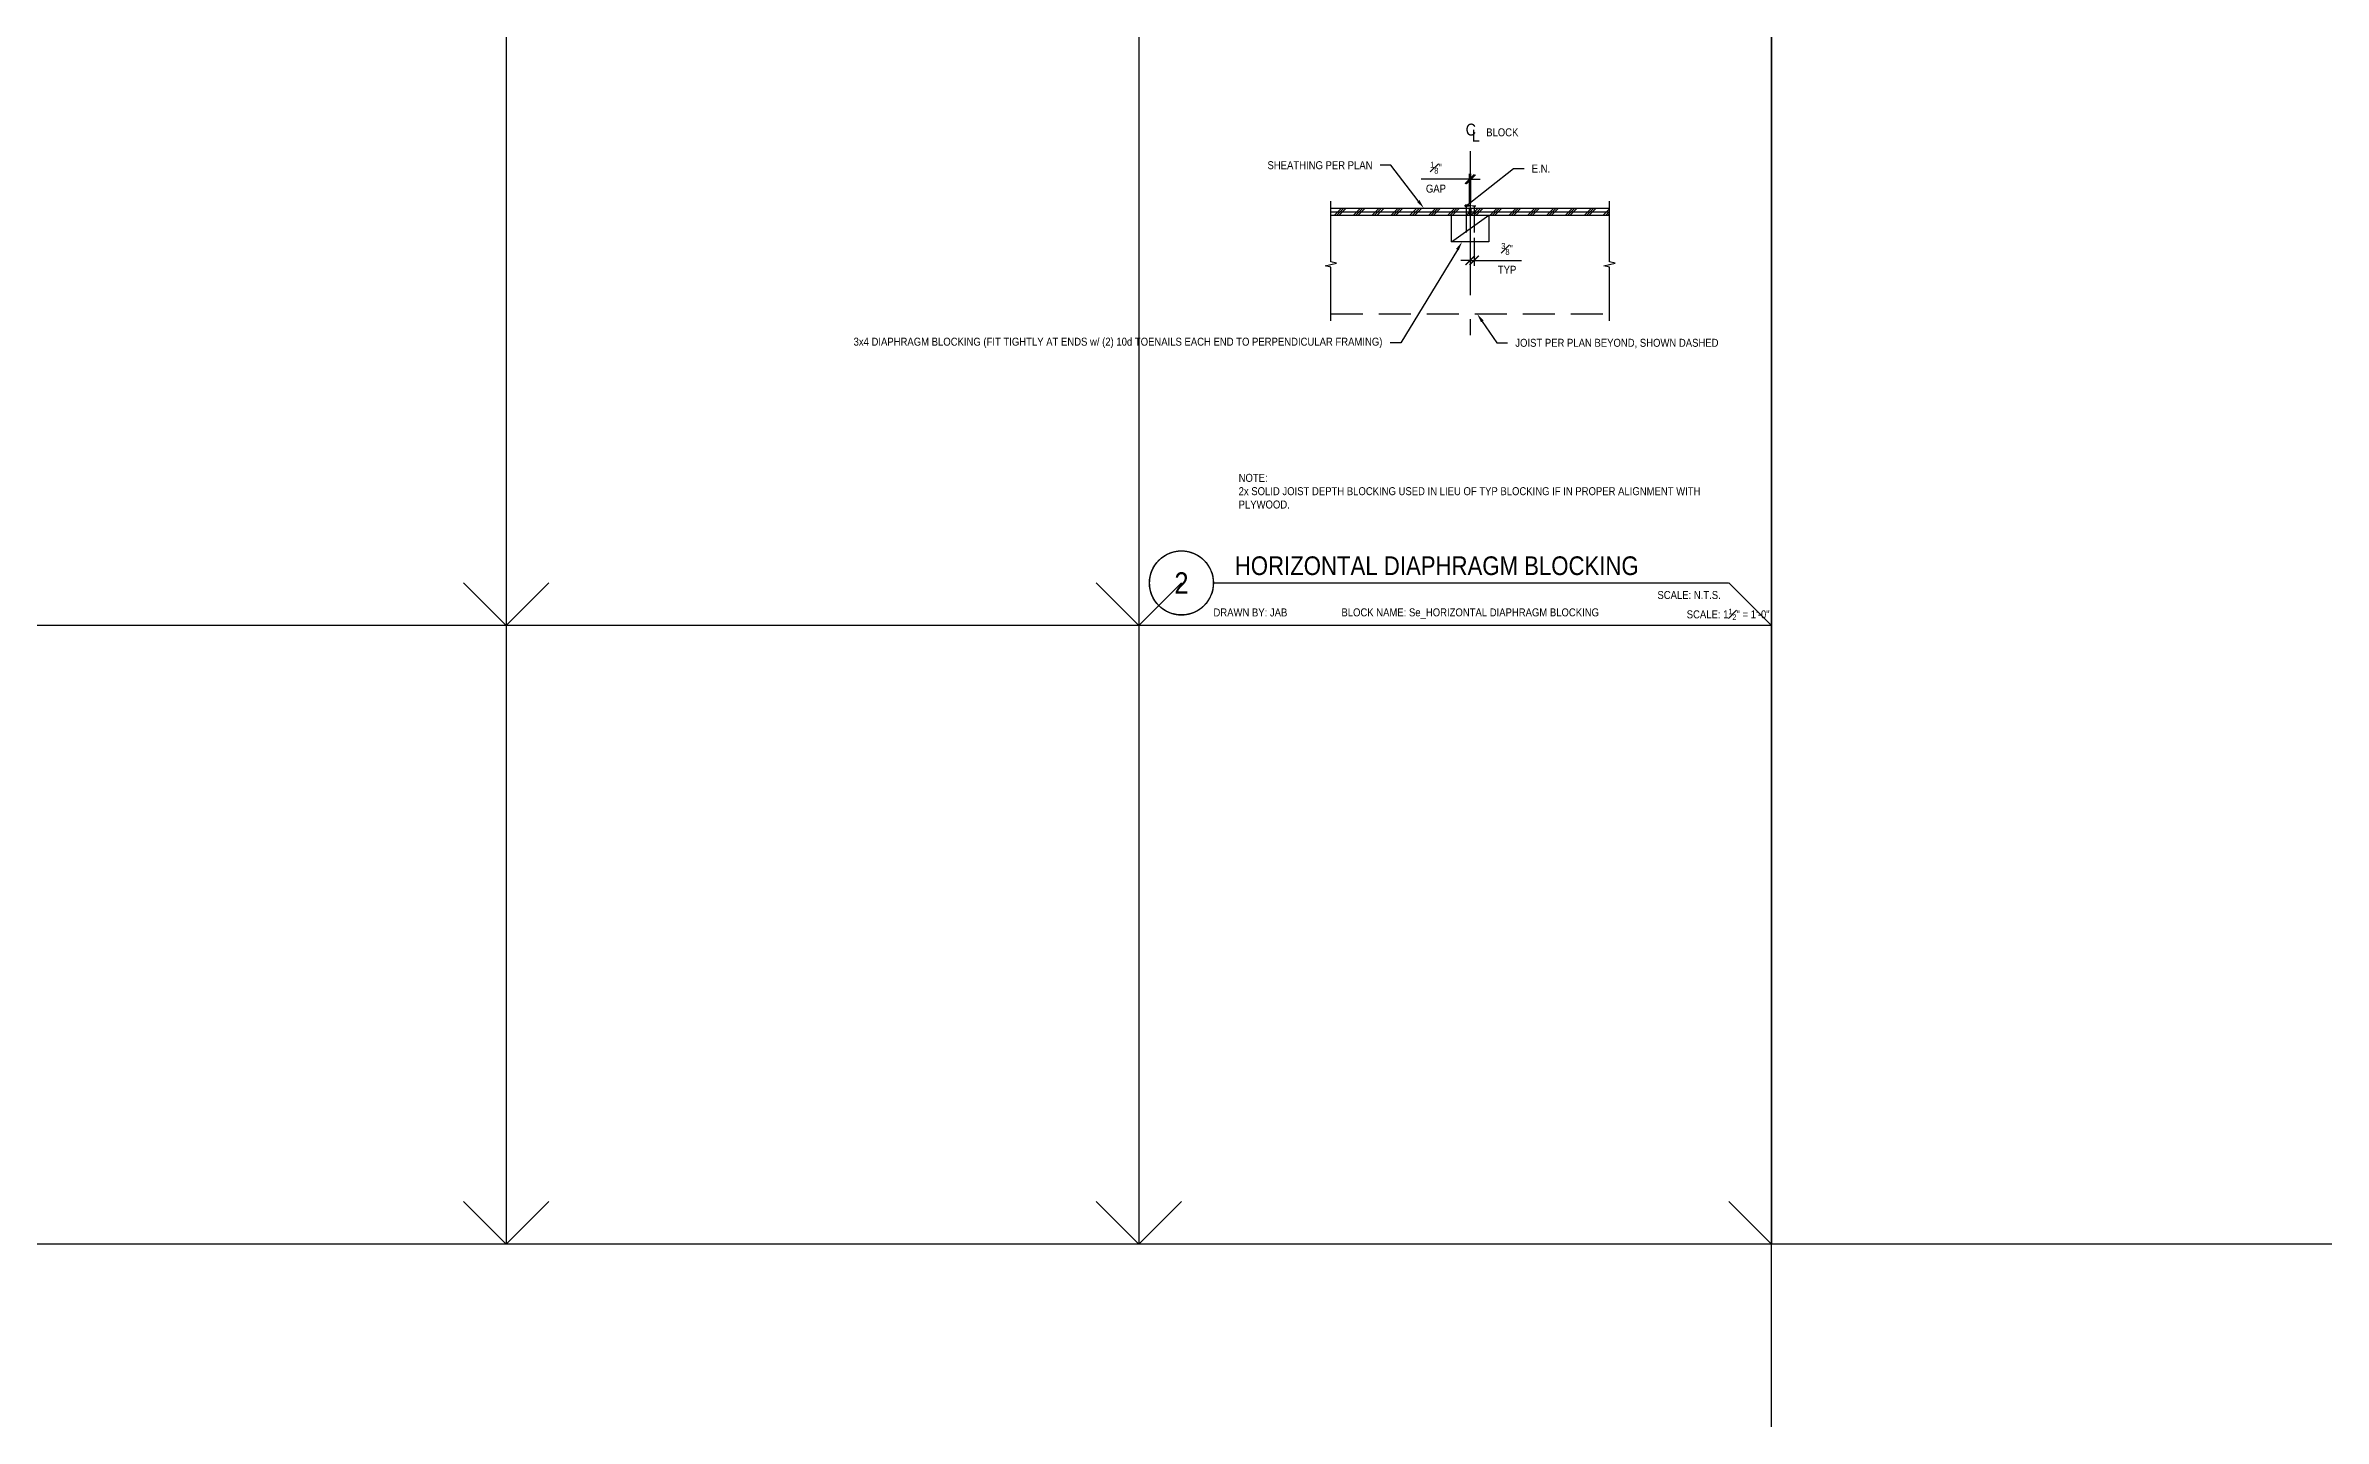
# Model space of a CAD drawing. Header units: inches. Extents: x -16404 to 14624, y -1591 to 16152.
# Drawn here: x 7439.6 to 7653.2, y 7183.7 to 7312.4 of the extents above; entities that cross this region are included whole.
import ezdxf
from ezdxf import colors
from ezdxf.entities.mleader import LeaderData, LeaderLine
from ezdxf.enums import TextEntityAlignment as Align
from ezdxf.math import Vec2, Vec3

# ---------------------------------------------------------------- set-up
doc = ezdxf.new("R2010")
doc.units = ezdxf.units.IN
doc.header["$LTSCALE"] = 24
doc.header["$MEASUREMENT"] = 0
for name, pattern in [('CENTER2', [1.125, 0.75, -0.125, 0.125, -0.125]), ('DASHED2', [0.375, 0.25, -0.125]), ('HIDDEN2', [0.1875, 0.125, -0.0625])]:
    doc.linetypes.add(name, pattern=pattern)
doc.layers.get('0').update_dxf_attribs({"linetype": 'CONTINUOUS'})
doc.layers.get('DefPoints').update_dxf_attribs({"color": 251, "linetype": 'CONTINUOUS'})
doc.layers.add('DESIGNER COMMENTS', color=221, linetype='CONTINUOUS', plot=False)
doc.layers.add('S-ANNO-GRID-NONPLOT', color=251, linetype='CONTINUOUS', plot=False)
for name, color, linetype in [('S-ANNO-DIMS', 2, 'CONTINUOUS'), ('S-ANNO-NOTE', 4, 'CONTINUOUS'), ('S-BREAK', 2, 'CONTINUOUS'), ('S-GRID', 1, 'CENTER2'), ('S-NAIL', 2, 'CONTINUOUS'), ('S-TYP DETAIL BLOCKS', 1, 'CONTINUOUS'), ('S-WOOD', 3, 'CONTINUOUS')]:
    doc.layers.add(name, color=color, linetype=linetype)
doc.styles.add('Arial', font='arial.ttf', dxfattribs={"width": 0.85})
doc.dimstyles.new('DIM-8$0', dxfattribs={"dimscale": 8, "dimtxt": 0.09375, "dimasz": 0.109375, "dimexe": 0.0625, "dimexo": 0.0625, "dimgap": 0.0625, "dimtad": 1, "dimdec": 4, "dimzin": 11, "dimdsep": 46, "dimlunit": 4, "dimtxsty": 'Arial', "dimblk1": 'ARCHTICK', "dimblk2": 'ARCHTICK', "dimsah": 1, "dimcen": 0.125, "dimdle": 0.0625, "dimclrd": 256, "dimclre": 256, "dimclrt": 4, "dimadec": 0, "dimazin": 0, "dimtfac": 1, "dimtdec": 4, "dimtmove": 0, "dimatfit": 3, "dimldrblk": 'ARCHTICK', "dimfxl": 1, "dimtolj": 1, "dimtzin": 11, "dimarcsym": 0})

# ---------------------------------------------------------------- blocks, each defined once
blk = doc.blocks.new('Se_30x42_DETAILS_GRID')
for p, q in [((22.242, 14.5), (22.242, 7.25)), ((29.656, 14.5), (29.656, 7.25)), ((37.07, 14.5), (37.07, 7.25)), ((22.242, 7.25), (22.742, 7.75)), ((29.656, 7.25), (30.156, 7.75)), ((22.242, 7.25), (14.828, 7.25)), ((29.656, 7.25), (22.242, 7.25)), ((22.242, 7.25), (22.242, 0)), ((37.07, 7.25), (29.656, 7.25)), ((29.656, 7.25), (29.656, 0)), ((37.07, 7.25), (37.07, 0)), ((22.242, 0), (22.742, 0.5)), ((29.656, 0), (30.156, 0.5)), ((22.242, 0), (14.828, 0)), ((29.656, 0), (22.242, 0)), ((37.07, 0), (29.656, 0))]:
    blk.add_line(p, q)
at = {"linetype": 'DASHED2', "ltscale": 0.5}
for p, q in [((22.242, 7.25), (21.742, 7.75)), ((29.656, 7.25), (29.156, 7.75)), ((37.07, 7.25), (36.57, 7.75)), ((22.242, 0), (21.742, 0.5)), ((29.656, 0), (29.156, 0.5)), ((37.07, 0), (36.57, 0.5))]:
    blk.add_line(p, q, dxfattribs=at)
blk = doc.blocks.new('_Open90')
at = {"color": 0, "linetype": 'ByBlock', "lineweight": -2}
for p, q in [((-0.5, 0.5), (0, 0)), ((0, 0), (-1, 0)), ((0, 0), (-0.5, -0.5))]:
    blk.add_line(p, q, dxfattribs=at)
blk = doc.blocks.new('*U822')
at = {"const_width": 0.125}
for points in [[(-3, 0, -1), (3, 0, 3.732051)], [(-3, 0, 1), (3, 0, -3.732051)]]:
    blk.add_lwpolyline(points, format="xyb", dxfattribs=at)
blk.add_lwpolyline([(3, 0), (51.31, 0)], dxfattribs=at)
blk.add_circle((0, 0), 3)
at = {"style": 'Arial', "width": 0.85}
for tag, p in [('DWG_TITLE_1', (5, 4.12)), ('DWG_TITLE_2', (5, 1.62))]:
    blk.add_attdef(tag, text='', height=1.75, dxfattribs=at).set_placement(p, align=Align.MIDDLE_LEFT)
blk.add_attdef('#', text='', height=2, dxfattribs=at).set_placement((0, 0), align=Align.MIDDLE_CENTER)
blk.add_attdef('SCALE', text='', height=0.75, dxfattribs=at).set_placement((50.56, -0.75), align=Align.TOP_RIGHT)
blk = doc.blocks.new('*U242')
at = {"color": 3}
blk.add_line((0.15, 0.25), (-0.15, 0.25), dxfattribs=at)
at = {"color": 0, "linetype": 'ByBlock'}
blk.add_line((0, 0.25), (0, -2.25), dxfattribs=at)
blk = doc.blocks.new('_ARCHTICK')
at = {"color": 0, "linetype": 'ByBlock', "const_width": 0.15}
blk.add_lwpolyline([(-0.5, -0.5), (0.5, 0.5)], dxfattribs=at)
blk = doc.blocks.new('*D3060')
at = {"layer": 'DefPoints', "color": 0, "transparency": 16777216}
for p in [(27.13, 37.86), (27.01, 35.12), (27.13, 35.12)]:
    blk.add_point(p, dxfattribs=at)
at = {"layer": 'S-ANNO-DIMS', "lineweight": -2, "transparency": 16777216}
for p, q in [((27.01, 37.86), (22.46, 37.86)), ((27.01, 35.62), (27.01, 38.36)), ((27.13, 37.86), (27.01, 37.86)), ((27.13, 35.62), (27.13, 38.36)), ((27.13, 37.86), (28.01, 37.86))]:
    blk.add_line(p, q, dxfattribs=at)
at = {"layer": 'S-ANNO-DIMS', "lineweight": -2, "transparency": 16777216, "xscale": 0.875, "yscale": 0.875, "zscale": 0.875}
blk.add_blockref('_ARCHTICK', (27.01, 37.86), dxfattribs=at)
at = {"layer": 'S-ANNO-DIMS', "lineweight": -2, "transparency": 16777216, "xscale": 0.875, "yscale": 0.875, "zscale": 0.875, "rotation": 180}
blk.add_blockref('_ARCHTICK', (27.13, 37.86), dxfattribs=at)
at = {"layer": 'S-ANNO-DIMS', "color": 4, "transparency": 16777216, "char_height": 0.75, "attachment_point": 5, "style": 'Arial'}
for s, insert in [('\\A1;{\\H0.75x;\\S1#8;}"', (23.86, 38.93)), ('\\A1;GAP ', (23.86, 36.97))]:
    blk.add_mtext(s, dxfattribs=dict(at, insert=insert))
blk = doc.blocks.new('*D3061')
at = {"layer": 'DefPoints', "color": 0, "transparency": 16777216}
for p in [(27.44, 32.87), (27.07, 30.25), (27.44, 30.25)]:
    blk.add_point(p, dxfattribs=at)
at = {"layer": 'S-ANNO-DIMS', "lineweight": -2, "transparency": 16777216}
for p, q in [((27.44, 32.37), (27.44, 29.75)), ((27.07, 30.25), (26.19, 30.25)), ((27.07, 30.25), (27.44, 30.25)), ((27.44, 30.25), (31.87, 30.25))]:
    blk.add_line(p, q, dxfattribs=at)
at = {"layer": 'S-ANNO-DIMS', "lineweight": -2, "transparency": 16777216, "xscale": 0.875, "yscale": 0.875, "zscale": 0.875}
blk.add_blockref('_ARCHTICK', (27.07, 30.25), dxfattribs=at)
at = {"layer": 'S-ANNO-DIMS', "lineweight": -2, "transparency": 16777216, "xscale": 0.875, "yscale": 0.875, "zscale": 0.875, "rotation": 180}
blk.add_blockref('_ARCHTICK', (27.44, 30.25), dxfattribs=at)
at = {"layer": 'S-ANNO-DIMS', "color": 4, "transparency": 16777216, "char_height": 0.75, "attachment_point": 5, "style": 'Arial'}
for s, insert in [('\\A1;{\\H0.75x;\\S3#8;}"', (30.53, 31.32)), ('\\A1;TYP ', (30.53, 29.37))]:
    blk.add_mtext(s, dxfattribs=dict(at, insert=insert))
blk = doc.blocks.new('Se_HORIZONTAL DIAPHRAGM BLOCKING')
at = {"layer": 'S-WOOD'}
h = blk.add_hatch(dxfattribs=at)
h.set_pattern_fill('PLAST', color=1, scale=5, angle=45, style=0)
h.set_pattern_definition([(45, (22.8426, 35.9591), (-0.88388, 0.88388), []), (45, (22.7321, 36.0696), (-0.88388, 0.88388), []), (45, (22.6216, 36.18), (-0.88388, 0.88388), [])])
h.paths.add_polyline_path([(14.00583, 35.125), (14.00583, 34.5), (27.0072, 34.5), (27.0072, 35.125)])
h = blk.add_hatch(dxfattribs=at)
h.set_pattern_fill('PLAST', color=1, scale=5, angle=45, style=0)
h.set_pattern_definition([(45, (27.1322, 34.5), (-0.88388, 0.88388), []), (45, (27.0217, 34.6105), (-0.88388, 0.88388), []), (45, (26.9112, 34.721), (-0.88388, 0.88388), [])])
h.paths.add_polyline_path([(40.1319, 34.5), (40.1319, 35.125), (27.1322, 35.125), (27.1322, 34.5)])
at = {"layer": 'S-BREAK'}
for points in [[(14.00583, 24.58333), (14.00583, 29.62262), (13.48693, 29.74881), (14.52473, 30.00119), (14.00583, 30.12738), (14.00583, 35.8125)], [(40.1319, 24.58333), (40.1319, 29.62262), (39.613, 29.74881), (40.6508, 30.00119), (40.1319, 30.12738), (40.1319, 35.8125)]]:
    blk.add_lwpolyline(points, dxfattribs=at)
at = {"layer": 'S-GRID', "color": 1, "linetype": 'CENTER2', "ltscale": 0.75}
blk.add_line((27.0697, 40.5), (27.0697, 23.25), dxfattribs=at)
at = {"layer": 'S-WOOD', "color": 1}
for p, q in [((14.00583, 34.8125), (27.0072, 34.8125)), ((27.1322, 34.8125), (40.1322, 34.8125))]:
    blk.add_line(p, q, dxfattribs=at)
at = {"layer": 'S-WOOD', "color": 2}
blk.add_line((25.3197, 32), (28.8197, 34.5), dxfattribs=at)
at = {"layer": 'S-WOOD', "color": 1, "linetype": 'HIDDEN2'}
blk.add_line((14.00583, 25.25), (40.1319, 25.25), dxfattribs=at)
at = {"layer": 'S-WOOD'}
for points in [[(14.00583, 34.5), (27.0072, 34.5), (27.0072, 35.125), (14.00583, 35.125)], [(40.1319, 35.125), (27.1322, 35.125), (27.1322, 34.5), (40.1319, 34.5)]]:
    blk.add_lwpolyline(points, dxfattribs=at)
blk.add_lwpolyline([(25.3197, 32), (25.3197, 34.5), (28.8197, 34.5), (28.8197, 32)], close=True, dxfattribs=at)
at = {"layer": 'S-NAIL'}
blk.add_blockref('*U242', (26.6947, 35.125), dxfattribs=at)
at = {"layer": 'S-NAIL', "xscale": -1}
blk.add_blockref('*U242', (27.4447, 35.125), dxfattribs=at)
at = {"layer": 'DESIGNER COMMENTS', "char_height": 0.75, "style": 'Arial'}
for s, insert, width, attachment_point in [('\\A1;DRAWN BY: JAB', (2.99989, -2.38734), 9.9029225, 1), ('\\A1;BLOCK NAME: Se_HORIZONTAL DIAPHRAGM BLOCKING', (27.0697, -2.8631), 24.1016081, 5), ('\\A1;SCALE: 1{\\H0.7x;\\S1#2;}" = 1\'-0"', (55.1394, -2.41667), 13.1249667, 3)]:
    blk.add_mtext(s, dxfattribs=dict(at, insert=insert, width=width, attachment_point=attachment_point))
at = {"layer": 'S-ANNO-NOTE', "color": 4, "char_height": 1.125, "attachment_point": 5, "style": 'Arial'}
for s, insert, width in [('C', (27.12831, 42.5004), 0.8308929), ('L', (27.59856, 41.9371), 0.7398214)]:
    blk.add_mtext(s, dxfattribs=dict(at, insert=insert, width=width))
at = {"layer": 'S-ANNO-NOTE', "char_height": 0.75, "style": 'Arial'}
for s, insert, width, attachment_point in [('BLOCK', (28.5697, 42.25), 3.0128571, 4), ('NOTE:\\P2x SOLID JOIST DEPTH BLOCKING USED IN LIEU OF TYP BLOCKING IF IN PROPER ALIGNMENT WITH PLYWOOD.', (5.35984, 6.97271), 44.6779942, 7)]:
    blk.add_mtext(s, dxfattribs=dict(at, insert=insert, width=width, attachment_point=attachment_point))
at = {"layer": 'S-ANNO-DIMS'}
dim = blk.add_linear_dim(base=(27.1322, 37.86028), p1=(27.0072, 35.125), p2=(27.1322, 35.125), angle=180, text='<>\\XGAP ', dimstyle='DIM-8$0', override={"dimblk": 'ARCHTICK', "dimsah": 0, "dimdle": 0, "dimtfac": 0.75, "dimfrac": 1, "dimtzin": 0}, dxfattribs=at)
dim.commit()
dim.dimension.update_dxf_attribs({"geometry": '*D3060', "text_midpoint": (23.85987, 37.86028), "dimtype": 160})
dim = blk.add_linear_dim(base=(27.4447, 30.25), p1=(27.0697, 30.25), p2=(27.4447, 32.875), angle=180, text='<>\\XTYP ', dimstyle='DIM-8$0', override={"dimblk": 'ARCHTICK', "dimsah": 0, "dimdle": 0, "dimtfac": 0.75, "dimfrac": 1, "dimtzin": 0}, dxfattribs=at)
dim.commit()
dim.dimension.update_dxf_attribs({"geometry": '*D3061', "text_midpoint": (30.53093, 30.25)})
at = {"layer": 'S-ANNO-NOTE'}
ml = blk.add_multileader_mtext('Standard', dxfattribs=at)
ml.set_content('\\A1;SHEATHING PER PLAN', color=4, style='Arial')
ml.set_leader_properties(color=2)
ml.build(insert=Vec2(0, 0))
ml.multileader.update_dxf_attribs({"dogleg_length": 0.125, "arrow_head_size": 0.875, "scale": 8})
ctx = ml.context
ctx.base_point, ctx.scale, ctx.char_height, ctx.arrow_head_size, ctx.landing_gap_size, ctx.plane_origin = Vec3(7.45819, 39.16667), 8, 0.75, 0.875, 0.72, Vec3(55.00924, -254.72454)
ctx.text_align_type = 2
notes = []
notes.append((ctx, [(0, (1, 1, 0), (19.63333, 39.16667), (-1, 0), 1, [(0, [(22.7333, 35.125)], 0, [])])]))
ctx.mtext.insert, ctx.mtext.width, ctx.mtext.alignment, ctx.mtext.flow_direction = Vec3(17.91333, 39.54806), 15.107026, 3, 5
ml = blk.add_multileader_mtext('Standard', dxfattribs=at)
ml.set_content('\\A1;E.N.', color=4, style='Arial')
ml.set_leader_properties(color=2)
ml.build(insert=Vec2(0, 0))
ml.multileader.update_dxf_attribs({"dogleg_length": 0.125, "arrow_head_size": 0.875, "scale": 8})
ctx = ml.context
ctx.base_point, ctx.scale, ctx.char_height, ctx.arrow_head_size, ctx.landing_gap_size, ctx.plane_origin = Vec3(32.11689, 38.86028), 8, 0.75, 0.875, 0.72, Vec3(-7.5899, -254.47454)
notes.append((ctx, [(0, (1, 1, 0), (31.11689, 38.86028), (1, 0), 1, [(1, [(27.4447, 35.375), (26.6947, 35.375)], 0, [])])]))
ctx.mtext.insert, ctx.mtext.width, ctx.mtext.flow_direction = Vec3(32.83689, 39.23528), 1.7378571, 5
ml = blk.add_multileader_mtext('Standard', dxfattribs=at)
ml.set_content('3x4 DIAPHRAGM BLOCKING (FIT TIGHTLY AT ENDS w/ (2) 10d TOENAILS EACH END TO PERPENDICULAR FRAMING)', color=4, style='Arial')
ml.set_leader_properties(color=2)
ml.build(insert=Vec2(0, 0))
ml.multileader.update_dxf_attribs({"dogleg_length": 0.125, "arrow_head_size": 0.875, "scale": 8})
ctx = ml.context
ctx.base_point, ctx.scale, ctx.char_height, ctx.arrow_head_size, ctx.landing_gap_size, ctx.plane_origin = Vec3(4.36763, 22.51472), 8, 0.75, 0.875, 0.72, Vec3(60.4168, 323.09954)
ctx.text_align_type = 2
notes.append((ctx, [(0, (1, 1, 0), (20.55867, 22.51472), (-1, 0), 1, [(0, [(26.3197, 32)], 0, [])])]))
ctx.mtext.insert, ctx.mtext.width, ctx.mtext.alignment, ctx.mtext.flow_direction = Vec3(18.83867, 22.99997), 14.0325, 3, 5
ml = blk.add_multileader_mtext('Standard', dxfattribs=at)
ml.set_content('JOIST PER PLAN BEYOND, SHOWN DASHED', color=4, style='Arial')
ml.set_leader_properties(color=2)
ml.build(insert=Vec2(0, 0))
ml.multileader.update_dxf_attribs({"dogleg_length": 0.125, "arrow_head_size": 0.875, "scale": 8})
ctx = ml.context
ctx.base_point, ctx.scale, ctx.char_height, ctx.arrow_head_size, ctx.landing_gap_size, ctx.plane_origin = Vec3(30.57726, 22.51472), 8, 0.75, 0.875, 0.72, Vec3(-10.99921, 323.09954)
notes.append((ctx, [(0, (1, 1, 0), (29.57726, 22.51472), (1, 0), 1, [(0, [(27.70879, 25.25)], 0, [])])]))
ctx.mtext.insert, ctx.mtext.width, ctx.mtext.flow_direction = Vec3(31.29726, 22.89611), 7.5664286, 5
for ctx, leaders in notes:
    for number, flags, end, landing, length, lines in leaders:
        leader = LeaderData()
        leader.index, (leader.has_last_leader_line, leader.has_dogleg_vector, leader.attachment_direction) = number, flags
        leader.last_leader_point, leader.dogleg_vector, leader.dogleg_length = Vec3(end), Vec3(landing), length
        for number, points, colour, breaks in lines:
            line = LeaderLine()
            line.index, line.vertices, line.color, line.breaks = number, Vec3.list(points), colors.encode_raw_color(colour), breaks
            leader.lines.append(line)
        ctx.leaders.append(leader)

msp = doc.modelspace()

# ---------------------------------------------------------------- linework, layer by layer
at = {"layer": 'S-ANNO-GRID-NONPLOT'}
for p, q in [((7601.43657, 0), (7601.43657, 7896)), ((9785.30455, 7200), (6519.53048, 7200))]:
    msp.add_line(p, q, dxfattribs=at)

# ---------------------------------------------------------------- block references
at = {"layer": 'S-ANNO-GRID-NONPLOT', "xscale": 8, "yscale": 8, "zscale": 8}
msp.add_blockref('Se_30x42_DETAILS_GRID', (7304.87897, 7200), dxfattribs=at)
at = {"layer": 'S-ANNO-NOTE'}
msp.add_blockref('*U822', (7546.12505, 7262), dxfattribs=at).add_auto_attribs({'#': '2', 'DWG_TITLE_2': 'HORIZONTAL DIAPHRAGM BLOCKING', 'SCALE': 'SCALE: N.T.S.'})
at = {"layer": 'S-TYP DETAIL BLOCKS'}
msp.add_blockref('Se_HORIZONTAL DIAPHRAGM BLOCKING', (7546.12505, 7262), dxfattribs=at)

# ---------------------------------------------------------------- leaders
at = {"layer": 'DESIGNER COMMENTS'}
ml = msp.add_multileader_mtext('Standard', dxfattribs=at)
ml.set_content('\\A1;{\\L\\C256;IMPORTANT DESIGNER NOTE:\\l IF YOUR LEDGER DOES NOT ALLOW FOR THE FULL DEPTH OF NAILS SPECIFIED IN THIS CHART.  USE THE CHART TO THE RIGHT AND APPLY ALLOWABLE LOAD REDUCTION FACTOR (REF. PG. 22 OF SIMPSON CATALOG C-C-2019)}', color=4, style='Arial')
ml.set_leader_properties(color=256)
ml.set_arrow_properties(name='OPEN90')
ml.build(insert=Vec2(0, 0))
ml.multileader.update_dxf_attribs({"dogleg_length": 0.36, "arrow_head_size": 5.25, "scale": 48})
ctx = ml.context
ctx.base_point, ctx.scale, ctx.char_height, ctx.arrow_head_size, ctx.landing_gap_size, ctx.plane_origin = Vec3(7749.57679, 7516.2281), 48, 6, 5.25, 4.32, Vec3(7940.50091, 7764.19966)
notes = []
notes.append((ctx, [(0, (0, 0, 0), (0, 0), (1, 0), 1, [])]))
ctx.mtext.insert, ctx.mtext.width, ctx.mtext.defined_height, ctx.mtext.flow_direction = Vec3(7753.89679, 7520.11009), 143.1324041, 28.50097, 5
ml = msp.add_multileader_mtext('Standard', dxfattribs=at)
ml.set_content('\\A1;{\\L\\C256;IMPORTANT DESIGNER NOTE:\\l IF YOUR LEDGER DOES NOT ALLOW FOR THE FULL DEPTH OF NAILS SPECIFIED IN THIS CHART.  USE THE CHART TO THE RIGHT AND APPLY ALLOWABLE LOAD REDUCTION FACTOR (REF. PG. 22 OF SIMPSON CATALOG C-C-2019)}', color=4, style='Arial')
ml.set_leader_properties(color=256)
ml.set_arrow_properties(name='OPEN90')
ml.build(insert=Vec2(0, 0))
ml.multileader.update_dxf_attribs({"dogleg_length": 0.36, "arrow_head_size": 5.25, "scale": 48})
ctx = ml.context
ctx.base_point, ctx.scale, ctx.char_height, ctx.arrow_head_size, ctx.landing_gap_size, ctx.plane_origin = Vec3(1680.51869, 7333.32569), 48, 6, 5.25, 4.32, Vec3(1871.4428, 7581.29725)
notes.append((ctx, [(0, (0, 0, 0), (0, 0), (1, 0), 1, [])]))
ctx.mtext.insert, ctx.mtext.width, ctx.mtext.defined_height, ctx.mtext.flow_direction = Vec3(1684.83869, 7337.20768), 143.1324041, 28.50097, 5
for ctx, leaders in notes:
    for number, flags, end, landing, length, lines in leaders:
        leader = LeaderData()
        leader.index, (leader.has_last_leader_line, leader.has_dogleg_vector, leader.attachment_direction) = number, flags
        leader.last_leader_point, leader.dogleg_vector, leader.dogleg_length = Vec3(end), Vec3(landing), length
        for number, points, colour, breaks in lines:
            line = LeaderLine()
            line.index, line.vertices, line.color, line.breaks = number, Vec3.list(points), colors.encode_raw_color(colour), breaks
            leader.lines.append(line)
        ctx.leaders.append(leader)

doc.saveas('drawing.dxf')
